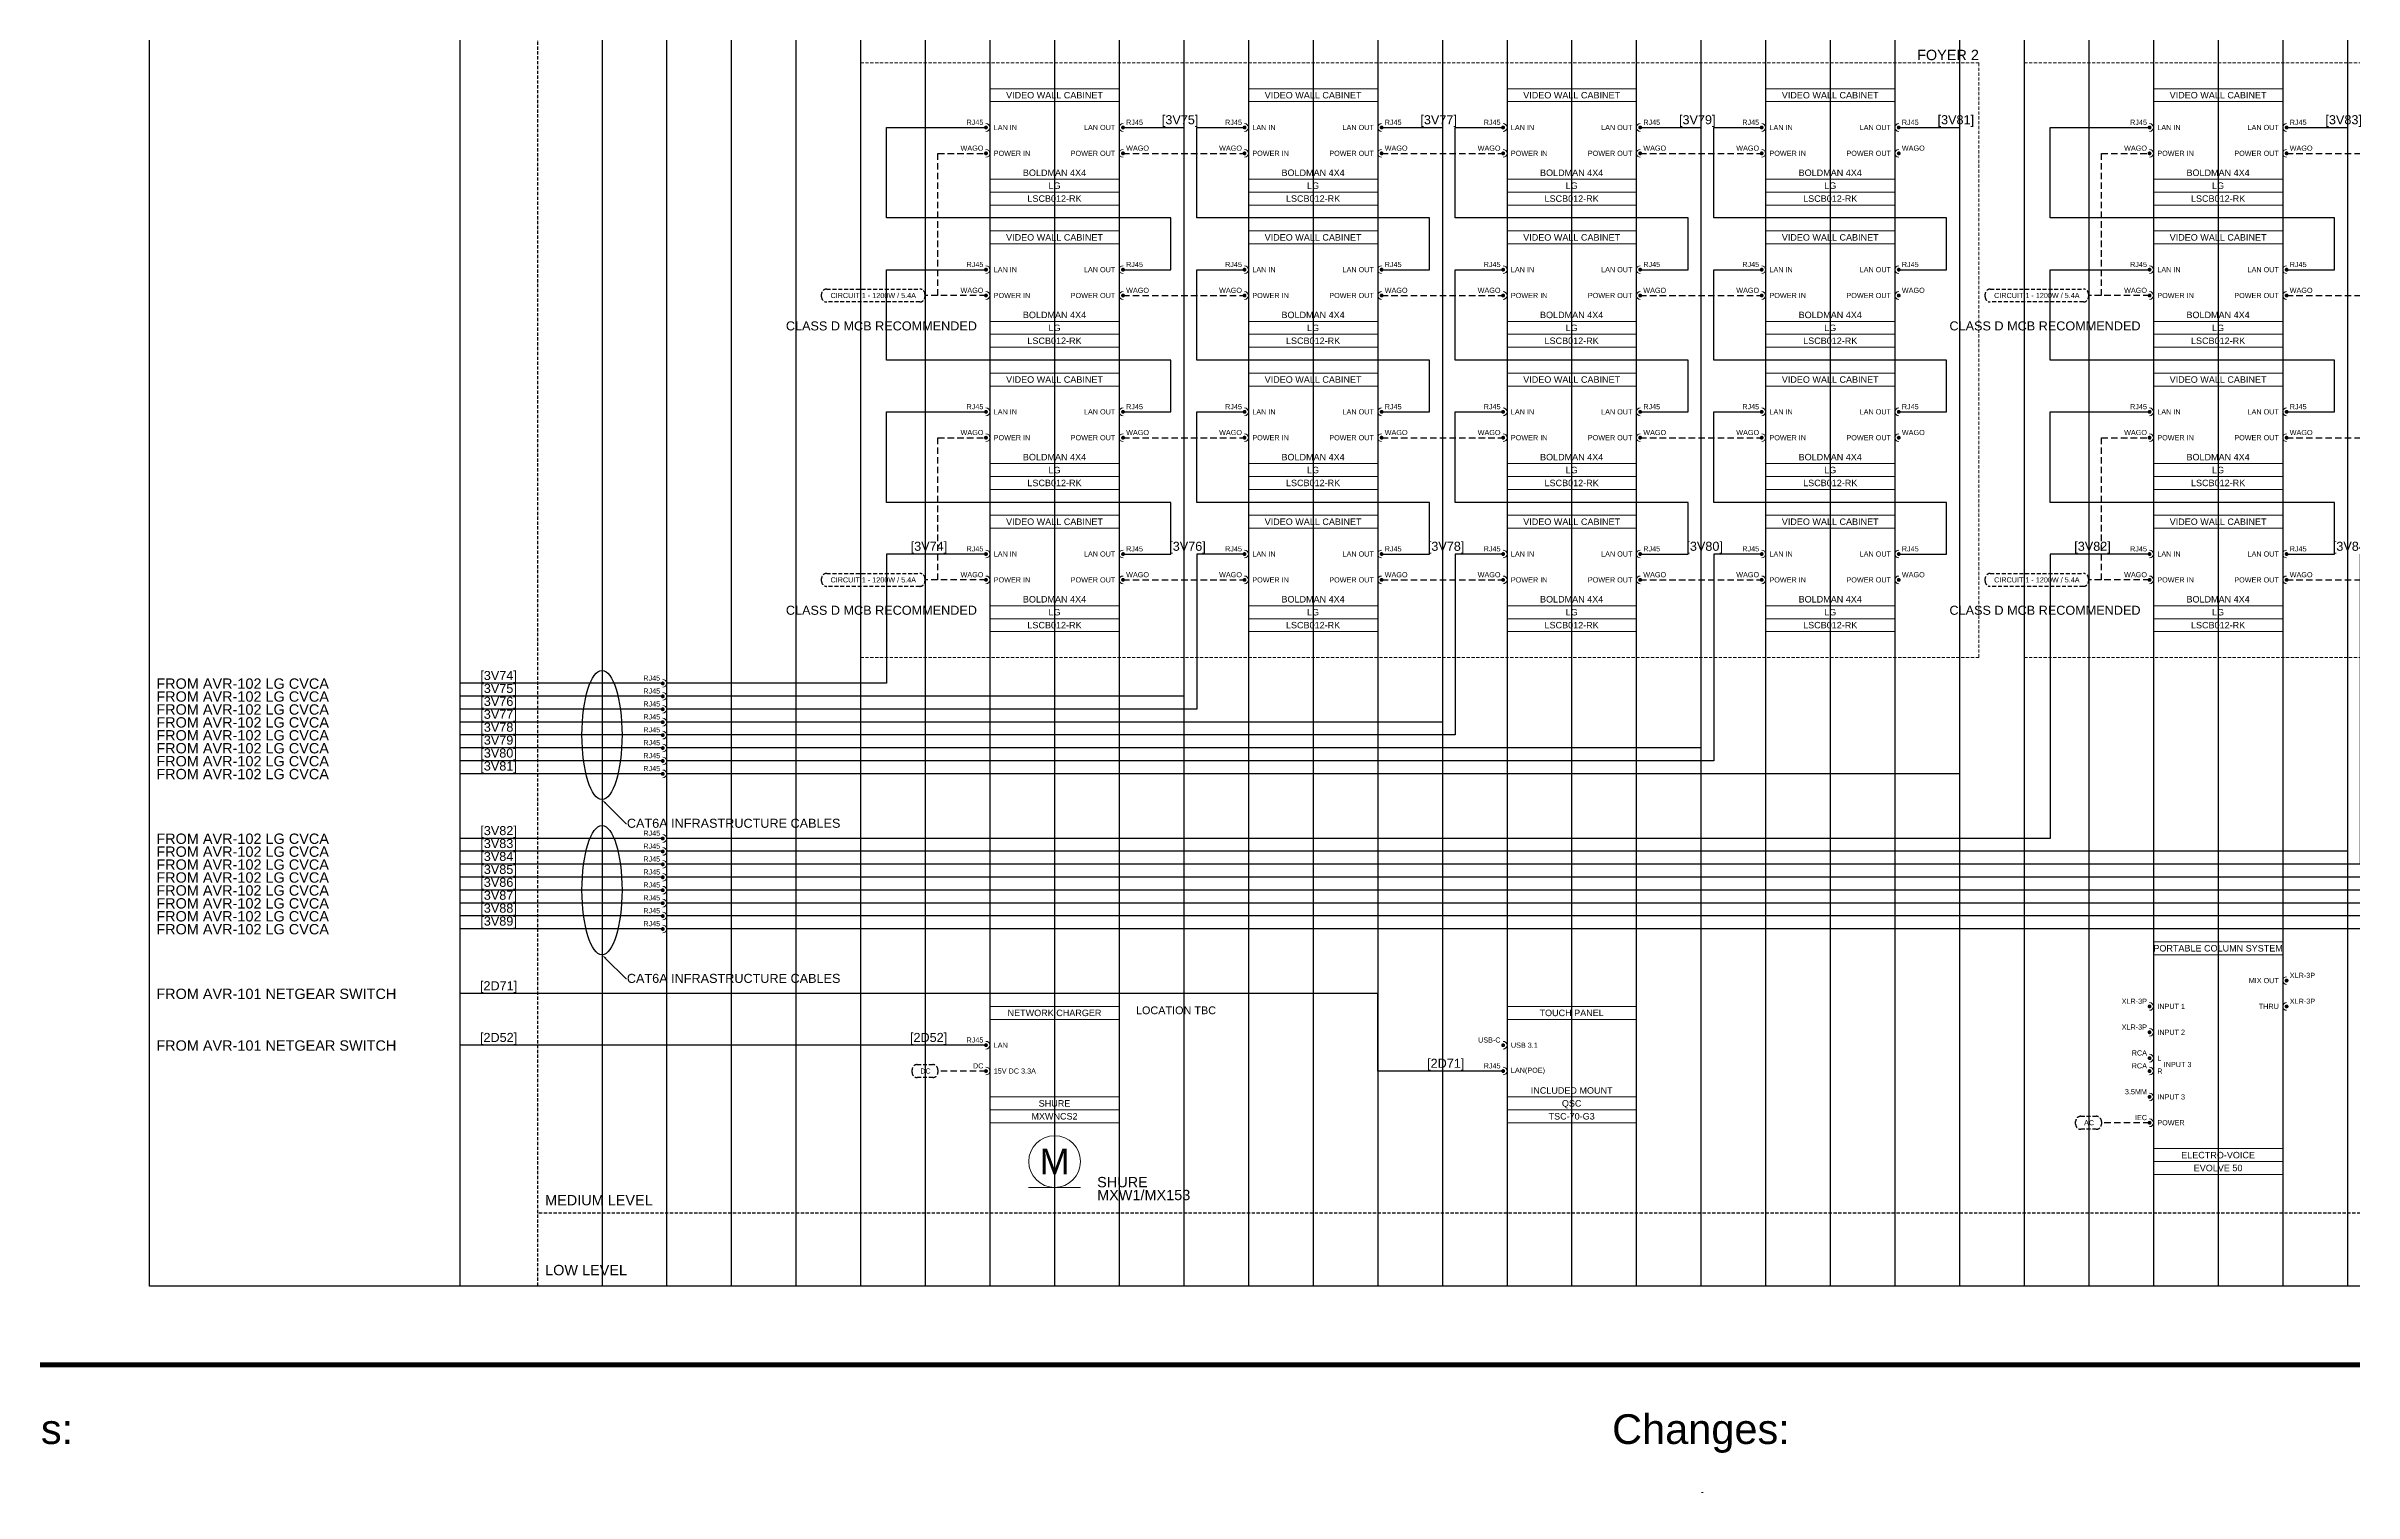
# Model space of a CAD drawing. Header units: millimetres. Extents: x -71336 to -35435, y -26189 to 22712.
# Drawn here: x -42906 to -42014, y -5992 to -5432 of the extents above; entities that cross this region are included whole.
import ezdxf
from ezdxf import colors
from ezdxf.entities.mleader import LeaderData, LeaderLine
from ezdxf.enums import TextEntityAlignment as Align
from ezdxf.lldxf.tags import DXFTag
from ezdxf.math import Vec2, Vec3

# ---------------------------------------------------------------- set-up
doc = ezdxf.new("R2018")
doc.units = ezdxf.units.MM
doc.linetypes.add('DASHED', pattern=[0.75, 0.5, -0.25])
doc.linetypes.add('DASHED2', pattern=[0.375, 0.25, -0.125])
for name, color, linetype in [('SC - 3 Core Flex', 7, 'DASHED'), ('SC - Cat - Green - Data', 84, 'Continuous'), ('SC - Cat - Green - Data - DANTE', 84, 'DANTE'), ('SC - Cat - Red - AV', 1, 'Continuous'), ('SC - Text', 7, 'Continuous'), ('Text', 7, 'Continuous')]:
    doc.layers.add(name, color=color, linetype=linetype)
doc.layers.add('SC - Equipment', color=7, linetype='Continuous', lineweight=13)
doc.layers.add('SC - Titlesheet - Model', color=250, linetype='Continuous', plot=False)
doc.layers.add('SC - Xlines', color=252, linetype='Continuous', plot=False)
doc.styles.add('ARIAL', font='arial.ttf')
doc.styles.add('CALIBRI', font='calibri.ttf')
doc.styles.get("Standard").update_dxf_attribs({"font": 'arial.ttf', "height": 35})
tags = doc.linetypes.add('DANTE', pattern='A,3.745209,-0.071128,["DANTE",ARIAL,S=0.5,R=0,X=0,Y=-0.25],-2.454793,3.728871', length=10.000001).pattern_tags.tags
tags[6] = DXFTag(74, 10)

# ---------------------------------------------------------------- blocks, each defined once
blk = doc.blocks.new('*U189')
at = {"layer": 'SC - Titlesheet - Model', "color": 6, "ltscale": 5, "const_width": 1}
blk.add_lwpolyline([(-365.5, -287), (365.5, -287), (365.5, 287), (-365.5, 287)], close=True, dxfattribs=at)
at = {"ltscale": 5, "style": 'ARIAL'}
blk.add_text('Additions:', height=6, dxfattribs=at).set_placement((-365.5, -297), align=Align.TOP_LEFT)
blk.add_text('Changes:', height=6, dxfattribs=at).set_placement((0, -297), align=Align.TOP_CENTER)
at = {"layer": 'SC - Titlesheet - Model', "color": 5, "lineweight": 30, "ltscale": 5, "flags": 104}
blk.add_attdef('ADDITIONS', text='', height=5, dxfattribs=at).set_placement((-365.5, -312), align=Align.TOP_LEFT)
blk.add_attdef('CHANGES', text='', height=5, dxfattribs=at).set_placement((0, -312), align=Align.TOP_CENTER)
blk.add_attdef('OMISSIONS', text='', height=5, dxfattribs=at).set_placement((365.5, -312), align=Align.TOP_RIGHT)
blk = doc.blocks.new('LG LSCB012-RK - SCHEMATIC')
at = {"layer": 'SC - Equipment'}
for p, q in [((-25, 0), (25, 0)), ((-25, -45), (-25, 0)), ((25, 0), (25, -45)), ((25, -5), (-25, -5)), ((25, -35), (-25, -35)), ((25, -35), (-25, -35)), ((25, -40), (-25, -40)), ((25, -40), (-25, -40)), ((25, -40), (-25, -40)), ((25, -45), (-25, -45))]:
    blk.add_line(p, q, dxfattribs=at)
at = {"layer": 'SC - Equipment', "const_width": 0.7}
for points in [[(-26.1, -15, 1), (-26.9, -15, 1)], [(26.1, -15, -1), (26.9, -15, -1)], [(-26.1, -25, 1), (-26.9, -25, 1)], [(26.1, -25, -1), (26.9, -25, -1)]]:
    blk.add_lwpolyline(points, format="xyb", close=True, dxfattribs=at)
at = {"layer": 'SC - Equipment'}
for centre, start, end in [((-26.5, -15), 270, 90), ((26.5, -15), 90, 270), ((-26.5, -25), 270, 90), ((26.5, -25), 90, 270)]:
    blk.add_arc(centre, 1.5, start, end, dxfattribs=at)
at = {"ltscale": 5}
for tag, p in [('DESCRIPTION', (0, -2.5)), ('BRACKET', (0, -32.5)), ('MODEL', (0, -42.5)), ('MAKE', (0, -37.5))]:
    blk.add_attdef(tag, text='', height=2.5, dxfattribs=at).set_placement(p, align=Align.MIDDLE_CENTER)
at = {"ltscale": 5, "flags": 1}
for tag, p in [('ROOM_TYPE', (45, -5)), ('LOCATION', (45, -10)), ('RACK_EQUIPMENT_(Y/N)', (45, -15)), ('POE(WATT)', (45, -35)), ('IP_(Y/N)', (45, -30)), ('AMP(@240V)', (45, -40)), ('WATT', (45, -45)), ('WEIGHT(KG)', (45, -55)), ('BTU/H', (45, -50)), ('TRANSFORMER_TAPS', (45, -60))]:
    blk.add_attdef(tag, p, '', height=2.5, dxfattribs=at)
at = {"layer": 'SC - Equipment', "ltscale": 5, "char_height": 2}
for s, insert, width, attachment_point in [('RJ45', (-27.5, -13), 5.7736, 6), ('LAN IN', (-23.5, -15), 23.5, 4), ('LAN OUT', (23.5, -15), 23.5, 6), ('RJ45', (27.7, -13), 3.7458, 4), ('WAGO', (-27.5, -23), 5.7736, 6), ('POWER IN', (-23.5, -25), 23.5, 4), ('POWER OUT', (23.5, -25), 23.5, 6), ('WAGO', (27.7, -23), 3.7458, 4)]:
    blk.add_mtext(s, dxfattribs=dict(at, insert=insert, width=width, attachment_point=attachment_point))
blk = doc.blocks.new('SHURE MXWNCS2 - SCHEMATIC')
at = {"layer": 'SC - Equipment'}
for p, q in [((-25, 0), (25, 0)), ((-25, -45), (-25, 0)), ((25, 0), (25, -45)), ((25, -5), (-25, -5)), ((25, -35), (-25, -35)), ((25, -35), (-25, -35)), ((25, -40), (-25, -40)), ((25, -40), (-25, -40)), ((25, -40), (-25, -40)), ((25, -45), (-25, -45))]:
    blk.add_line(p, q, dxfattribs=at)
at = {"layer": 'SC - Equipment', "const_width": 0.7}
for points in [[(-26.1, -15, 1), (-26.9, -15, 1)], [(-26.1, -25, 1), (-26.9, -25, 1)]]:
    blk.add_lwpolyline(points, format="xyb", close=True, dxfattribs=at)
at = {"layer": 'SC - Equipment'}
for centre in [(-26.5, -15), (-26.5, -25)]:
    blk.add_arc(centre, 1.5, 270, 90, dxfattribs=at)
at = {"ltscale": 5}
for tag, p in [('DESCRIPTION', (0, -2.5)), ('MODEL', (0, -42.5)), ('MAKE', (0, -37.5))]:
    blk.add_attdef(tag, text='', height=2.5, dxfattribs=at).set_placement(p, align=Align.MIDDLE_CENTER)
at = {"ltscale": 5, "flags": 1}
for tag, p in [('ROOM_TYPE', (45, -5)), ('LOCATION', (45, -10)), ('RACK_EQUIPMENT_(Y/N)', (45, -15)), ('POE(WATT)', (45, -35)), ('IP_(Y/N)', (45, -30)), ('AMP(@240V)', (45, -40)), ('WATT', (45, -45)), ('WEIGHT(KG)', (45, -55)), ('BTU/H', (45, -50)), ('TRANSFORMER_TAPS', (45, -60))]:
    blk.add_attdef(tag, p, '', height=2.5, dxfattribs=at)
blk.add_attdef('BRACKET', text='', height=2.5, dxfattribs=at).set_placement((0, -32.5), align=Align.MIDDLE_CENTER)
at = {"layer": 'SC - Equipment', "ltscale": 5, "char_height": 2}
for s, insert, width, attachment_point in [('RJ45', (-27.5, -13), 5.7736, 6), ('LAN', (-23.5, -15), 23.5, 4), ('DC', (-27.5, -23), 5.7736, 6), ('15V DC 3.3A', (-23.5, -25), 23.5, 4)]:
    blk.add_mtext(s, dxfattribs=dict(at, insert=insert, width=width, attachment_point=attachment_point))
blk = doc.blocks.new('QSC TSC-70-G3 - SCHEMATIC')
at = {"layer": 'SC - Equipment'}
for p, q in [((-25, 0), (25, 0)), ((-25, -45), (-25, 0)), ((25, 0), (25, -45)), ((25, -5), (-25, -5)), ((25, -35), (-25, -35)), ((25, -35), (-25, -35)), ((25, -40), (-25, -40)), ((25, -40), (-25, -40)), ((25, -40), (-25, -40)), ((25, -45), (-25, -45))]:
    blk.add_line(p, q, dxfattribs=at)
at = {"layer": 'SC - Equipment', "const_width": 0.7}
for points in [[(-26.1, -15, 1), (-26.9, -15, 1)], [(-26.1, -25, 1), (-26.9, -25, 1)]]:
    blk.add_lwpolyline(points, format="xyb", close=True, dxfattribs=at)
at = {"layer": 'SC - Equipment'}
for centre in [(-26.5, -15), (-26.5, -25)]:
    blk.add_arc(centre, 1.5, 270, 90, dxfattribs=at)
at = {"ltscale": 5}
for tag, p in [('DESCRIPTION', (0, -2.5)), ('BRACKET', (0, -32.5)), ('MODEL', (0, -42.5)), ('MAKE', (0, -37.5))]:
    blk.add_attdef(tag, text='', height=2.5, dxfattribs=at).set_placement(p, align=Align.MIDDLE_CENTER)
at = {"ltscale": 5, "flags": 1}
for tag, p in [('ROOM_TYPE', (45, -5)), ('LOCATION', (45, -10)), ('RACK_EQUIPMENT_(Y/N)', (45, -15)), ('POE(WATT)', (45, -35)), ('IP_(Y/N)', (45, -30)), ('AMP(@240V)', (45, -40)), ('WATT', (45, -45)), ('WEIGHT(KG)', (45, -55)), ('BTU/H', (45, -50)), ('TRANSFORMER_TAPS', (45, -60))]:
    blk.add_attdef(tag, p, '', height=2.5, dxfattribs=at)
at = {"layer": 'SC - Equipment', "ltscale": 5, "char_height": 2}
for s, insert, width, attachment_point in [('USB-C', (-27.5, -13), 5.7736, 6), ('USB 3.1', (-23.5, -15), 47.6216, 4), ('RJ45', (-27.5, -23), 5.7736, 6), ('LAN(POE) ', (-23.5, -25), 47.6216, 4)]:
    blk.add_mtext(s, dxfattribs=dict(at, insert=insert, width=width, attachment_point=attachment_point))
blk = doc.blocks.new('EV EVOLVE 50 - SCHEMATIC')
at = {"layer": 'SC - Equipment'}
for p, q in [((-25, 0), (25, 0)), ((-25, -90), (-25, 0)), ((25, 0), (25, -90)), ((25, -5), (-25, -5)), ((25, -80), (-25, -80)), ((25, -80), (-25, -80)), ((25, -85), (-25, -85)), ((25, -85), (-25, -85)), ((25, -85), (-25, -85)), ((25, -90), (-25, -90))]:
    blk.add_line(p, q, dxfattribs=at)
at = {"layer": 'SC - Equipment', "const_width": 0.7}
for points in [[(26.1, -15, -1), (26.9, -15, -1)], [(-26.1, -25, 1), (-26.9, -25, 1)], [(26.1, -25, -1), (26.9, -25, -1)], [(-26.1, -35, 1), (-26.9, -35, 1)], [(-26.1, -45, 1), (-26.9, -45, 1)], [(-26.1, -50, 1), (-26.9, -50, 1)], [(-26.1, -60, 1), (-26.9, -60, 1)], [(-26.1, -70, 1), (-26.9, -70, 1)]]:
    blk.add_lwpolyline(points, format="xyb", close=True, dxfattribs=at)
at = {"layer": 'SC - Equipment'}
for centre, start, end in [((26.5, -15), 90, 270), ((-26.5, -25), 270, 90), ((26.5, -25), 90, 270), ((-26.5, -35), 270, 90), ((-26.5, -45), 270, 90), ((-26.5, -50), 270, 90), ((-26.5, -60), 270, 90), ((-26.5, -70), 270, 90)]:
    blk.add_arc(centre, 1.5, start, end, dxfattribs=at)
at = {"ltscale": 5}
for tag, p in [('DESCRIPTION', (0, -2.5)), ('MODEL', (0, -87.5)), ('MAKE', (0, -82.5))]:
    blk.add_attdef(tag, text='', height=2.5, dxfattribs=at).set_placement(p, align=Align.MIDDLE_CENTER)
at = {"ltscale": 5, "flags": 1}
for tag, p in [('ROOM_TYPE', (45, -5)), ('LOCATION', (45, -10)), ('RACK_EQUIPMENT_(Y/N)', (45, -15)), ('POE(WATT)', (45, -35)), ('IP_(Y/N)', (45, -30)), ('AMP(@240V)', (45, -40)), ('WATT', (45, -45)), ('WEIGHT(KG)', (45, -55)), ('BTU/H', (45, -50)), ('TRANSFORMER_TAPS', (45, -60))]:
    blk.add_attdef(tag, p, '', height=2.5, dxfattribs=at)
blk.add_attdef('BRACKET', text='', height=2.5, dxfattribs=at).set_placement((0, -77.5), align=Align.MIDDLE_CENTER)
at = {"layer": 'SC - Equipment', "ltscale": 5, "char_height": 2}
for s, insert, width, attachment_point in [('MIX OUT', (23.5, -15), 23.5, 6), ('XLR-3P', (27.72, -13), 7.1748, 4), ('XLR-3P', (-27.5, -23), 5.7736, 6), ('INPUT 1', (-23.5, -25), 23.5, 4), ('THRU', (23.5, -25), 23.5, 6), ('XLR-3P', (27.72, -23), 7.1748, 4), ('XLR-3P', (-27.5, -33), 5.7736, 6), ('INPUT 2', (-23.5, -35), 23.5, 4), ('RCA', (-27.5, -43), 5.7736, 6), ('L', (-23.5, -45), 23.5, 4), ('RCA', (-27.5, -48), 5.7736, 6), ('R', (-23.5, -50), 23.5, 4), ('INPUT 3', (-21, -47.48), 21, 4), ('3.5MM', (-27.5, -58), 5.7736, 6), ('INPUT 3', (-23.5, -60), 23.5, 4), ('IEC', (-27.5, -68), 5.7736, 6), ('POWER', (-23.5, -70), 23.5, 4)]:
    blk.add_mtext(s, dxfattribs=dict(at, insert=insert, width=width, attachment_point=attachment_point))
blk = doc.blocks.new('SHURE MXW1 MX153 - SCHEMATIC')
at = {"layer": 'SC - Equipment'}
blk.add_line((10, 0), (-10, 0), dxfattribs=at)
blk.add_circle((0.05, 10), 10, dxfattribs=at)
at = {"ltscale": 5, "style": 'CALIBRI', "flags": 1}
for tag, p in [('LOCATION', (34.66, 54.58)), ('ROOM_TYPE', (34.66, 59.58)), ('RACK_EQUIPMENT_(Y/N)', (34.66, 49.58)), ('IP_(Y/N)', (34.66, 44.58)), ('AMP(@240V)', (34.66, 34.58)), ('POE(WATT)', (34.66, 39.58)), ('WATT', (34.66, 29.58)), ('BTU/H', (34.66, 24.58)), ('WEIGHT(KG)', (34.66, 19.58)), ('DESCRIPTION', (34.66, 14.58))]:
    blk.add_attdef(tag, p, '', height=2.5, dxfattribs=at)
blk.add_attdef('BRACKET', text='', height=2.5, dxfattribs=at).set_placement((-0.01, -1.5), align=Align.MIDDLE_CENTER)
at = {"layer": 'SC - Equipment', "insert": (0.05, 10), "char_height": 10, "attachment_point": 5}
blk.add_mtext_dynamic_manual_height_columns('M', width=4.1437, gutter_width=150, heights=[0], dxfattribs=at)
at = {"layer": 'SC - Equipment'}
for tag, p in [('MAKE', (16.49, 0.05)), ('MODEL', (16.49, -4.95))]:
    blk.add_attdef(tag, p, '', height=4, dxfattribs=at)

msp = doc.modelspace()

# ---------------------------------------------------------------- linework, layer by layer
at = {"color": 30, "linetype": 'DASHED2', "ltscale": 5}
msp.add_line((-42716.283, -4973.25), (-42716.288, -5912.147), dxfattribs=at)
at = {"color": 31, "linetype": 'DASHED2', "ltscale": 5}
msp.add_line((-41666.283, -5883.968), (-42716.283, -5883.968), dxfattribs=at)
at = {"layer": 'SC - 3 Core Flex', "ltscale": 5}
for points in [[(-42561.38, -5528.968), (-42561.38, -5473.979), (-42542.782, -5473.968)], [(-42489.783, -5473.968), (-42442.783, -5473.968)], [(-42389.783, -5473.968), (-42342.783, -5473.968)], [(-42289.783, -5473.968), (-42242.783, -5473.968)], [(-42111.38, -5528.968), (-42111.38, -5473.979), (-42092.783, -5473.968)], [(-42039.783, -5473.968), (-41992.783, -5473.968)], [(-42542.782, -5528.968), (-42566.282, -5528.968)], [(-42489.783, -5528.968), (-42442.783, -5528.968)], [(-42389.783, -5528.968), (-42342.783, -5528.968)], [(-42289.783, -5528.968), (-42242.783, -5528.968)], [(-42092.783, -5528.968), (-42116.283, -5528.968)], [(-42039.783, -5528.968), (-41992.783, -5528.968)], [(-42561.38, -5638.968), (-42561.38, -5583.979), (-42542.782, -5583.968)], [(-42489.783, -5583.968), (-42442.783, -5583.968)], [(-42389.783, -5583.968), (-42342.783, -5583.968)], [(-42289.783, -5583.968), (-42242.783, -5583.968)], [(-42111.38, -5638.968), (-42111.38, -5583.979), (-42092.783, -5583.968)], [(-42039.783, -5583.968), (-41992.783, -5583.968)], [(-42542.782, -5638.968), (-42566.282, -5638.968)], [(-42489.783, -5638.968), (-42442.783, -5638.968)], [(-42389.783, -5638.968), (-42342.783, -5638.968)], [(-42289.783, -5638.968), (-42242.783, -5638.968)], [(-42092.783, -5638.968), (-42116.283, -5638.968)], [(-42039.783, -5638.968), (-41992.783, -5638.968)], [(-42542.783, -5828.968), (-42561.38, -5828.968)], [(-42092.782, -5848.968), (-42111.38, -5848.968)]]:
    msp.add_lwpolyline(points, dxfattribs=at)
at = {"layer": 'SC - 3 Core Flex', "ltscale": 3}
for points in [[(-42604.38, -5526.468), (-42568.38, -5526.468, -0.4142136), (-42566.38, -5528.468), (-42566.38, -5529.468, -0.4142136), (-42568.38, -5531.468), (-42604.38, -5531.468, -0.4142136), (-42606.38, -5529.468), (-42606.38, -5528.468, -0.4142136)], [(-42154.38, -5526.468), (-42118.38, -5526.468, -0.4142136), (-42116.38, -5528.468), (-42116.38, -5529.468, -0.4142136), (-42118.38, -5531.468), (-42154.38, -5531.468, -0.4142136), (-42156.38, -5529.468), (-42156.38, -5528.468, -0.4142136)], [(-42604.38, -5636.468), (-42568.38, -5636.468, -0.4142136), (-42566.38, -5638.468), (-42566.38, -5639.468, -0.4142136), (-42568.38, -5641.468), (-42604.38, -5641.468, -0.4142136), (-42606.38, -5639.468), (-42606.38, -5638.468, -0.4142136)], [(-42154.38, -5636.468), (-42118.38, -5636.468, -0.4142136), (-42116.38, -5638.468), (-42116.38, -5639.468, -0.4142136), (-42118.38, -5641.468), (-42154.38, -5641.468, -0.4142136), (-42156.38, -5639.468), (-42156.38, -5638.468, -0.4142136)], [(-42569.38, -5826.468), (-42563.38, -5826.468, -0.4142136), (-42561.38, -5828.468), (-42561.38, -5829.468, -0.4142136), (-42563.38, -5831.468), (-42569.38, -5831.468, -0.4142136), (-42571.38, -5829.468), (-42571.38, -5828.468, -0.4142136)], [(-42119.38, -5846.468), (-42113.38, -5846.468, -0.4142136), (-42111.38, -5848.468), (-42111.38, -5849.468, -0.4142136), (-42113.38, -5851.468), (-42119.38, -5851.468, -0.4142136), (-42121.38, -5849.468), (-42121.38, -5848.468, -0.4142136)]]:
    msp.add_lwpolyline(points, format="xyb", close=True, dxfattribs=at)
at = {"layer": 'SC - Cat - Green - Data', "ltscale": 5}
for points in [[(-42667.782, -5678.968), (-42746.283, -5678.968)], [(-42667.782, -5683.968), (-42746.283, -5683.968)], [(-42667.782, -5688.968), (-42746.283, -5688.968)], [(-42667.782, -5693.968), (-42746.283, -5693.968)], [(-42667.782, -5698.968), (-42746.283, -5698.968)], [(-42667.782, -5703.968), (-42746.283, -5703.968)], [(-42667.782, -5708.968), (-42746.283, -5708.968)], [(-42667.782, -5713.968), (-42746.283, -5713.968)], [(-42667.782, -5738.968), (-42746.283, -5738.968)], [(-42667.782, -5743.968), (-42746.283, -5743.968)], [(-42667.782, -5748.968), (-42746.283, -5748.968)], [(-42667.782, -5753.968), (-42746.283, -5753.968)], [(-42667.782, -5758.968), (-42746.283, -5758.968)], [(-42667.782, -5763.968), (-42746.283, -5763.968)], [(-42667.782, -5768.968), (-42746.283, -5768.968)], [(-42667.782, -5773.968), (-42746.283, -5773.968)], [(-42342.783, -5828.968), (-42391.283, -5828.968), (-42391.283, -5798.968), (-42746.283, -5798.968)]]:
    msp.add_lwpolyline(points, dxfattribs=at)
at = {"layer": 'SC - Cat - Green - Data - DANTE', "ltscale": 5}
msp.add_lwpolyline([(-42542.783, -5818.968), (-42746.283, -5818.968)], dxfattribs=at)
at = {"layer": 'SC - Cat - Red - AV', "ltscale": 5}
for points in [[(-42489.783, -5463.968), (-42466.283, -5463.968), (-42466.283, -5683.968), (-42666.283, -5683.968)], [(-42389.783, -5463.968), (-42366.283, -5463.968), (-42366.283, -5693.968), (-42666.283, -5693.968)], [(-42289.783, -5463.968), (-42266.283, -5463.968), (-42266.283, -5703.968), (-42666.283, -5703.968)], [(-42189.783, -5463.968), (-42166.283, -5463.968), (-42166.283, -5713.968), (-42666.283, -5713.968)], [(-42039.783, -5463.968), (-42016.283, -5463.968), (-42016.283, -5743.968), (-42666.283, -5743.968)], [(-41939.783, -5463.968), (-41916.283, -5463.968), (-41916.283, -5753.968), (-42666.283, -5753.968)], [(-41839.783, -5463.968), (-41816.283, -5463.968), (-41816.283, -5763.968), (-42666.283, -5763.968)], [(-41739.783, -5463.968), (-41716.283, -5463.968), (-41716.283, -5773.968), (-42666.283, -5773.968)], [(-42489.783, -5518.968), (-42471.283, -5518.968), (-42471.283, -5498.968), (-42581.283, -5498.968), (-42581.283, -5463.968), (-42542.783, -5463.968)], [(-42389.783, -5518.968), (-42371.283, -5518.968), (-42371.283, -5498.968), (-42461.283, -5498.968), (-42461.283, -5463.968), (-42442.783, -5463.968)], [(-42289.783, -5518.968), (-42271.283, -5518.968), (-42271.283, -5498.968), (-42361.283, -5498.968), (-42361.283, -5463.968), (-42342.783, -5463.968)], [(-42189.783, -5518.968), (-42171.283, -5518.968), (-42171.283, -5498.968), (-42261.283, -5498.968), (-42261.283, -5463.968), (-42242.783, -5463.968)], [(-42039.783, -5518.968), (-42021.283, -5518.968), (-42021.283, -5498.968), (-42131.283, -5498.968), (-42131.283, -5463.968), (-42092.783, -5463.968)], [(-42489.783, -5573.968), (-42471.283, -5573.968), (-42471.283, -5553.968), (-42581.283, -5553.968), (-42581.283, -5518.968), (-42542.783, -5518.968)], [(-42389.783, -5573.968), (-42371.283, -5573.968), (-42371.283, -5553.968), (-42461.283, -5553.968), (-42461.283, -5518.968), (-42442.783, -5518.968)], [(-42289.783, -5573.968), (-42271.283, -5573.968), (-42271.283, -5553.968), (-42361.283, -5553.968), (-42361.283, -5518.968), (-42342.783, -5518.968)], [(-42189.783, -5573.968), (-42171.283, -5573.968), (-42171.283, -5553.968), (-42261.283, -5553.968), (-42261.283, -5518.968), (-42242.783, -5518.968)], [(-42039.783, -5573.968), (-42021.283, -5573.968), (-42021.283, -5553.968), (-42131.283, -5553.968), (-42131.283, -5518.968), (-42092.783, -5518.968)], [(-42489.783, -5628.968), (-42471.283, -5628.968), (-42471.283, -5608.968), (-42581.283, -5608.968), (-42581.283, -5573.968), (-42542.783, -5573.968)], [(-42389.783, -5628.968), (-42371.283, -5628.968), (-42371.283, -5608.968), (-42461.283, -5608.968), (-42461.283, -5573.968), (-42442.783, -5573.968)], [(-42289.783, -5628.968), (-42271.283, -5628.968), (-42271.283, -5608.968), (-42361.283, -5608.968), (-42361.283, -5573.968), (-42342.783, -5573.968)], [(-42189.783, -5628.968), (-42171.283, -5628.968), (-42171.283, -5608.968), (-42261.283, -5608.968), (-42261.283, -5573.968), (-42242.783, -5573.968)], [(-42039.783, -5628.968), (-42021.283, -5628.968), (-42021.283, -5608.968), (-42131.283, -5608.968), (-42131.283, -5573.968), (-42092.783, -5573.968)], [(-42542.783, -5628.968), (-42581.283, -5628.968), (-42581.283, -5678.968), (-42666.283, -5678.968)], [(-42442.783, -5628.968), (-42461.283, -5628.968), (-42461.283, -5688.968), (-42666.283, -5688.968)], [(-42342.783, -5628.968), (-42361.283, -5628.968), (-42361.283, -5698.968), (-42666.283, -5698.968)], [(-42242.783, -5628.968), (-42261.283, -5628.968), (-42261.283, -5708.968), (-42666.283, -5708.968)], [(-42092.783, -5628.968), (-42131.283, -5628.968), (-42131.283, -5738.968), (-42666.283, -5738.968)], [(-41992.783, -5628.968), (-42011.283, -5628.968), (-42011.283, -5748.968), (-42666.283, -5748.968)], [(-41892.783, -5628.968), (-41911.283, -5628.968), (-41911.283, -5758.968), (-42666.283, -5758.968)], [(-41792.783, -5628.968), (-41811.283, -5628.968), (-41811.283, -5768.968), (-42666.283, -5768.968)]]:
    msp.add_lwpolyline(points, dxfattribs=at)
at = {"layer": 'SC - Equipment', "color": 251, "linetype": 'DASHED2', "ltscale": 5, "true_color": 0x636466}
for points in [[(-42158.782, -5438.968), (-42591.282, -5438.968), (-42591.283, -5668.968), (-42158.782, -5668.968)], [(-41708.782, -5438.968), (-42141.282, -5438.968), (-42141.283, -5668.968), (-41708.782, -5668.968)]]:
    msp.add_lwpolyline(points, close=True, dxfattribs=at)
at = {"layer": 'SC - Equipment', "const_width": 0.7}
for points in [[(-42667.382, -5679.01, 1), (-42668.182, -5679.01, 1)], [(-42667.382, -5684.01, 1), (-42668.182, -5684.01, 1)], [(-42667.382, -5689.01, 1), (-42668.182, -5689.01, 1)], [(-42667.382, -5694.01, 1), (-42668.182, -5694.01, 1)], [(-42667.382, -5699.011, 1), (-42668.182, -5699.011, 1)], [(-42667.382, -5704.01, 1), (-42668.182, -5704.01, 1)], [(-42667.382, -5709.01, 1), (-42668.182, -5709.01, 1)], [(-42667.382, -5714.01, 1), (-42668.182, -5714.01, 1)], [(-42667.382, -5739.01, 1), (-42668.182, -5739.01, 1)], [(-42667.382, -5744.01, 1), (-42668.182, -5744.01, 1)], [(-42667.382, -5749.01, 1), (-42668.182, -5749.01, 1)], [(-42667.382, -5754.01, 1), (-42668.182, -5754.01, 1)], [(-42667.382, -5759.011, 1), (-42668.182, -5759.011, 1)], [(-42667.382, -5764.01, 1), (-42668.182, -5764.01, 1)], [(-42667.382, -5769.01, 1), (-42668.182, -5769.01, 1)], [(-42667.382, -5774.01, 1), (-42668.182, -5774.01, 1)]]:
    msp.add_lwpolyline(points, format="xyb", close=True, dxfattribs=at)
at = {"layer": 'SC - Equipment'}
for centre in [(-42667.782, -5679.01), (-42667.782, -5684.01), (-42667.782, -5689.01), (-42667.782, -5694.01), (-42667.782, -5699.011), (-42667.782, -5704.01), (-42667.782, -5709.01), (-42667.782, -5714.01), (-42667.782, -5739.01), (-42667.782, -5744.01), (-42667.782, -5749.01), (-42667.782, -5754.01), (-42667.782, -5759.011), (-42667.782, -5764.01), (-42667.782, -5769.01), (-42667.782, -5774.01)]:
    msp.add_arc(centre, 1.5, 270, 90, dxfattribs=at)
at = {"layer": 'SC - Text'}
for centre in [(-42691.282, -5698.968), (-42691.282, -5758.968)]:
    msp.add_ellipse(centre, major_axis=(0, -25.004), ratio=0.3098211, dxfattribs=at)
at = {"layer": 'SC - Xlines', "ltscale": 5, "transparency": 33554687}
msp.add_lwpolyline([(-42866.283, -4973.25), (-41666.283, -4973.256), (-41666.283, -5912.153), (-42866.283, -5912.146)], close=True, dxfattribs=at)
at = {"layer": 'SC - Xlines', "ltscale": 5}
for points in [[(-42746.283, -4973.253), (-42746.283, -5912.151)], [(-42666.283, -4973.253), (-42666.283, -5912.151)], [(-42616.283, -4973.253), (-42616.283, -5912.151)], [(-42566.283, -4973.253), (-42566.283, -5912.151)], [(-42516.283, -4973.253), (-42516.283, -5912.151)], [(-42466.283, -4973.253), (-42466.283, -5912.151)], [(-42416.283, -4973.253), (-42416.283, -5912.151)], [(-42366.283, -4973.253), (-42366.283, -5912.151)], [(-42316.283, -4973.253), (-42316.283, -5912.151)], [(-42266.283, -4973.253), (-42266.283, -5912.151)], [(-42216.283, -4973.253), (-42216.283, -5912.151)], [(-42166.283, -4973.253), (-42166.283, -5912.151)], [(-42116.283, -4973.253), (-42116.283, -5912.151)], [(-42066.283, -4973.253), (-42066.283, -5912.151)], [(-42016.283, -4973.253), (-42016.283, -5912.151)]]:
    msp.add_lwpolyline(points, dxfattribs=at)
at = {"layer": 'SC - Xlines', "color": 250, "ltscale": 5}
for points in [[(-42691.283, -4973.255), (-42691.283, -5912.151)], [(-42641.283, -4973.255), (-42641.283, -5912.151)], [(-42591.283, -4973.255), (-42591.283, -5912.151)], [(-42541.283, -4973.255), (-42541.283, -5912.151)], [(-42491.283, -4973.255), (-42491.283, -5912.151)], [(-42441.283, -4973.255), (-42441.283, -5912.151)], [(-42391.283, -4973.255), (-42391.283, -5912.151)], [(-42341.283, -4973.255), (-42341.283, -5912.151)], [(-42291.283, -4973.255), (-42291.283, -5912.151)], [(-42241.283, -4973.255), (-42241.283, -5912.151)], [(-42191.283, -4973.255), (-42191.283, -5912.151)], [(-42141.283, -4973.255), (-42141.283, -5912.151)], [(-42091.283, -4973.255), (-42091.283, -5912.151)], [(-42041.283, -4973.255), (-42041.283, -5912.151)]]:
    msp.add_lwpolyline(points, dxfattribs=at)

# ---------------------------------------------------------------- block references
ref = msp.add_blockref('*U189', (-42266.283, -5392.917), dxfattribs=dict(xscale=1.915184678522737, yscale=1.915184678522737, zscale=1.915184678522737))
lines = msp.add_mtext('-', dxfattribs={"layer": 'SC - Titlesheet - Model', "color": 5, "ltscale": 5, "insert": (-42266.283, -5990.454), "char_height": 2.5, "attachment_point": 1})
ref.add_attrib('CHANGES', '', (-42266.283, -5990.454), dxfattribs={"flags": 104}).embed_mtext(lines)
at = {"ltscale": 5}
for name, p, values in [('LG LSCB012-RK - SCHEMATIC', (-42516.283, -5448.968), {'DESCRIPTION': 'VIDEO WALL CABINET', 'MAKE': 'LG', 'MODEL': 'LSCB012-RK', 'BRACKET': 'BOLDMAN 4X4'}), ('LG LSCB012-RK - SCHEMATIC', (-42416.283, -5448.968), {'DESCRIPTION': 'VIDEO WALL CABINET', 'MAKE': 'LG', 'MODEL': 'LSCB012-RK', 'BRACKET': 'BOLDMAN 4X4'}), ('LG LSCB012-RK - SCHEMATIC', (-42316.283, -5448.968), {'DESCRIPTION': 'VIDEO WALL CABINET', 'MAKE': 'LG', 'MODEL': 'LSCB012-RK', 'BRACKET': 'BOLDMAN 4X4'}), ('LG LSCB012-RK - SCHEMATIC', (-42216.283, -5448.968), {'DESCRIPTION': 'VIDEO WALL CABINET', 'MAKE': 'LG', 'MODEL': 'LSCB012-RK', 'BRACKET': 'BOLDMAN 4X4'}), ('LG LSCB012-RK - SCHEMATIC', (-42066.283, -5448.968), {'DESCRIPTION': 'VIDEO WALL CABINET', 'MAKE': 'LG', 'MODEL': 'LSCB012-RK', 'BRACKET': 'BOLDMAN 4X4'}), ('LG LSCB012-RK - SCHEMATIC', (-42516.283, -5503.968), {'DESCRIPTION': 'VIDEO WALL CABINET', 'MAKE': 'LG', 'MODEL': 'LSCB012-RK', 'BRACKET': 'BOLDMAN 4X4'}), ('LG LSCB012-RK - SCHEMATIC', (-42416.283, -5503.968), {'DESCRIPTION': 'VIDEO WALL CABINET', 'MAKE': 'LG', 'MODEL': 'LSCB012-RK', 'BRACKET': 'BOLDMAN 4X4'}), ('LG LSCB012-RK - SCHEMATIC', (-42316.283, -5503.968), {'DESCRIPTION': 'VIDEO WALL CABINET', 'MAKE': 'LG', 'MODEL': 'LSCB012-RK', 'BRACKET': 'BOLDMAN 4X4'}), ('LG LSCB012-RK - SCHEMATIC', (-42216.283, -5503.968), {'DESCRIPTION': 'VIDEO WALL CABINET', 'MAKE': 'LG', 'MODEL': 'LSCB012-RK', 'BRACKET': 'BOLDMAN 4X4'}), ('LG LSCB012-RK - SCHEMATIC', (-42066.283, -5503.968), {'DESCRIPTION': 'VIDEO WALL CABINET', 'MAKE': 'LG', 'MODEL': 'LSCB012-RK', 'BRACKET': 'BOLDMAN 4X4'}), ('LG LSCB012-RK - SCHEMATIC', (-42516.283, -5558.968), {'DESCRIPTION': 'VIDEO WALL CABINET', 'MAKE': 'LG', 'MODEL': 'LSCB012-RK', 'BRACKET': 'BOLDMAN 4X4'}), ('LG LSCB012-RK - SCHEMATIC', (-42416.283, -5558.968), {'DESCRIPTION': 'VIDEO WALL CABINET', 'MAKE': 'LG', 'MODEL': 'LSCB012-RK', 'BRACKET': 'BOLDMAN 4X4'}), ('LG LSCB012-RK - SCHEMATIC', (-42316.283, -5558.968), {'DESCRIPTION': 'VIDEO WALL CABINET', 'MAKE': 'LG', 'MODEL': 'LSCB012-RK', 'BRACKET': 'BOLDMAN 4X4'}), ('LG LSCB012-RK - SCHEMATIC', (-42216.283, -5558.968), {'DESCRIPTION': 'VIDEO WALL CABINET', 'MAKE': 'LG', 'MODEL': 'LSCB012-RK', 'BRACKET': 'BOLDMAN 4X4'}), ('LG LSCB012-RK - SCHEMATIC', (-42066.283, -5558.968), {'DESCRIPTION': 'VIDEO WALL CABINET', 'MAKE': 'LG', 'MODEL': 'LSCB012-RK', 'BRACKET': 'BOLDMAN 4X4'}), ('LG LSCB012-RK - SCHEMATIC', (-42516.283, -5613.968), {'DESCRIPTION': 'VIDEO WALL CABINET', 'MAKE': 'LG', 'MODEL': 'LSCB012-RK', 'BRACKET': 'BOLDMAN 4X4'}), ('LG LSCB012-RK - SCHEMATIC', (-42416.283, -5613.968), {'DESCRIPTION': 'VIDEO WALL CABINET', 'MAKE': 'LG', 'MODEL': 'LSCB012-RK', 'BRACKET': 'BOLDMAN 4X4'}), ('LG LSCB012-RK - SCHEMATIC', (-42316.283, -5613.968), {'DESCRIPTION': 'VIDEO WALL CABINET', 'MAKE': 'LG', 'MODEL': 'LSCB012-RK', 'BRACKET': 'BOLDMAN 4X4'}), ('LG LSCB012-RK - SCHEMATIC', (-42216.283, -5613.968), {'DESCRIPTION': 'VIDEO WALL CABINET', 'MAKE': 'LG', 'MODEL': 'LSCB012-RK', 'BRACKET': 'BOLDMAN 4X4'}), ('LG LSCB012-RK - SCHEMATIC', (-42066.283, -5613.968), {'DESCRIPTION': 'VIDEO WALL CABINET', 'MAKE': 'LG', 'MODEL': 'LSCB012-RK', 'BRACKET': 'BOLDMAN 4X4'}), ('EV EVOLVE 50 - SCHEMATIC', (-42066.283, -5778.968), {'DESCRIPTION': 'PORTABLE COLUMN SYSTEM', 'MAKE': 'ELECTRO-VOICE', 'MODEL': 'EVOLVE 50'}), ('SHURE MXWNCS2 - SCHEMATIC', (-42516.283, -5803.968), {'DESCRIPTION': 'NETWORK CHARGER', 'MAKE': 'SHURE', 'MODEL': 'MXWNCS2'}), ('QSC TSC-70-G3 - SCHEMATIC', (-42316.283, -5803.968), {'DESCRIPTION': 'TOUCH PANEL', 'MAKE': 'QSC', 'MODEL': 'TSC-70-G3', 'BRACKET': 'INCLUDED MOUNT'}), ('SHURE MXW1 MX153 - SCHEMATIC', (-42516.283, -5873.967), {'MAKE': 'SHURE', 'MODEL': 'MXW1/MX153'})]:
    msp.add_blockref(name, p, dxfattribs=at).add_auto_attribs(values)

# ---------------------------------------------------------------- texts
at = {"layer": 'SC - Equipment', "color": 251, "linetype": 'DASHED2', "ltscale": 5, "true_color": 0x636466, "insert": (-42158.782, -5437.968), "char_height": 4, "attachment_point": 9, "style": 'ARIAL'}
msp.add_mtext('FOYER 2', dxfattribs=at)
at = {"layer": 'SC - Equipment', "ltscale": 5, "char_height": 2, "width": 5.77361, "attachment_point": 6}
for insert in [(-42668.782, -5676.968), (-42668.782, -5681.968), (-42668.782, -5686.968), (-42668.782, -5691.968), (-42668.782, -5696.968), (-42668.782, -5701.968), (-42668.782, -5706.968), (-42668.782, -5711.968), (-42668.782, -5736.968), (-42668.782, -5741.968), (-42668.782, -5746.968), (-42668.782, -5751.968), (-42668.782, -5756.968), (-42668.782, -5761.968), (-42668.782, -5766.968), (-42668.782, -5771.968)]:
    msp.add_mtext('RJ45', dxfattribs=dict(at, insert=insert))
at = {"layer": 'SC - Text'}
for s, insert, char_height, width, attachment_point in [('[3V75]', (-42474.783, -5463.768), 3.5, 15.57197, 7), ('[3V77]', (-42374.783, -5463.768), 3.5, 15.57197, 7), ('[3V79]', (-42274.783, -5463.768), 3.5, 15.57197, 7), ('[3V81]', (-42174.783, -5463.768), 3.5, 15.57197, 7), ('[3V83]', (-42024.783, -5463.768), 3.5, 15.57197, 7), ('CLASS D MCB RECOMMENDED', (-42546.282, -5538.967), 3.5, 134.02561, 3), ('CLASS D MCB RECOMMENDED', (-42096.283, -5538.967), 3.5, 134.02561, 3), ('[3V74]', (-42557.783, -5628.768), 3.5, 14.6761, 9), ('[3V76]', (-42457.783, -5628.768), 3.5, 14.6761, 9), ('[3V78]', (-42357.783, -5628.768), 3.5, 14.6761, 9), ('[3V80]', (-42257.783, -5628.768), 3.5, 14.6761, 9), ('[3V82]', (-42107.783, -5628.768), 3.5, 14.6761, 9), ('[3V84]', (-42007.783, -5628.768), 3.5, 14.6761, 9), ('CLASS D MCB RECOMMENDED', (-42546.282, -5648.968), 3.5, 134.02561, 3), ('CLASS D MCB RECOMMENDED', (-42096.283, -5648.968), 3.5, 134.02561, 3), ('[3V74]', (-42731.287, -5678.759), 3.5, 11.27729, 8), ('FROM AVR-102 LG CVCA', (-42863.639, -5679.117), 4, 131.69073, 4), ('FROM AVR-102 LG CVCA', (-42863.639, -5684.117), 4, 131.69073, 4), ('[3V76]', (-42731.288, -5688.759), 3.5, 11.27729, 8), ('[3V75]', (-42731.287, -5683.759), 3.5, 11.27729, 8), ('FROM AVR-102 LG CVCA', (-42863.639, -5689.117), 4, 131.69073, 4), ('FROM AVR-102 LG CVCA', (-42863.639, -5694.117), 4, 131.69073, 4), ('[3V77]', (-42731.288, -5693.759), 3.5, 11.27729, 8), ('FROM AVR-102 LG CVCA', (-42863.639, -5699.117), 4, 131.69073, 4), ('FROM AVR-102 LG CVCA', (-42863.639, -5704.117), 4, 131.69073, 4), ('[3V78]', (-42731.287, -5698.759), 3.5, 11.27729, 8), ('[3V79]', (-42731.287, -5703.759), 3.5, 11.27729, 8), ('FROM AVR-102 LG CVCA', (-42863.639, -5709.117), 4, 131.69073, 4), ('[3V81]', (-42731.288, -5713.759), 3.5, 11.27729, 8), ('[3V80]', (-42731.287, -5708.759), 3.5, 11.27729, 8), ('FROM AVR-102 LG CVCA', (-42863.639, -5714.117), 4, 131.69073, 4), ('FROM AVR-102 LG CVCA', (-42863.639, -5739.117), 4, 131.69073, 4), ('[3V82]', (-42731.288, -5738.759), 3.5, 11.27729, 8), ('FROM AVR-102 LG CVCA', (-42863.639, -5744.117), 4, 131.69073, 4), ('FROM AVR-102 LG CVCA', (-42863.639, -5749.117), 4, 131.69073, 4), ('[3V83]', (-42731.288, -5743.759), 3.5, 11.27729, 8), ('[3V84]', (-42731.288, -5748.759), 3.5, 11.27729, 8), ('FROM AVR-102 LG CVCA', (-42863.639, -5754.117), 4, 131.69073, 4), ('[3V85]', (-42731.288, -5753.759), 3.5, 11.27729, 8), ('[3V86]', (-42731.289, -5758.759), 3.5, 11.27729, 8), ('FROM AVR-102 LG CVCA', (-42863.639, -5759.117), 4, 131.69073, 4), ('FROM AVR-102 LG CVCA', (-42863.639, -5764.117), 4, 131.69073, 4), ('[3V87]', (-42731.289, -5763.759), 3.5, 11.27729, 8), ('[3V88]', (-42731.288, -5768.759), 3.5, 11.27729, 8), ('FROM AVR-102 LG CVCA', (-42863.639, -5769.117), 4, 131.69073, 4), ('FROM AVR-102 LG CVCA', (-42863.639, -5774.117), 4, 131.69073, 4), ('[3V89]', (-42731.288, -5773.759), 3.5, 11.27729, 8), ('FROM AVR-101 NETGEAR SWITCH', (-42863.639, -5799.117), 4, 131.69073, 4), ('[2D71]', (-42731.289, -5798.768), 3.5, 12.99494, 8), ('FROM AVR-101 NETGEAR SWITCH', (-42863.639, -5819.117), 4, 131.69073, 4), ('[2D52]', (-42731.289, -5818.768), 3.5, 12.99494, 8), ('[2D52]', (-42557.783, -5818.768), 3.5, 14.6761, 9), ('[2D71]', (-42357.783, -5828.768), 3.5, 14.6761, 9)]:
    msp.add_mtext(s, dxfattribs=dict(at, insert=insert, char_height=char_height, width=width, attachment_point=attachment_point))
at = {"layer": 'SC - Text', "color": 1, "insert": (-42484.783, -5803.968), "char_height": 3, "width": 134.02561, "attachment_point": 1}
msp.add_mtext('LOCATION TBC', dxfattribs=at)
at = {"layer": 'SC - Text', "char_height": 4, "attachment_point": 7, "style": 'ARIAL'}
for s, insert in [('MEDIUM LEVEL', (-42713.283, -5880.968)), ('LOW LEVEL', (-42713.284, -5908.008))]:
    msp.add_mtext(s, dxfattribs=dict(at, insert=insert))
at = {"layer": 'Text', "char_height": 2, "width": 143.97126, "attachment_point": 5}
for s, insert in [('CIRCUIT 1 - 1200W / 5.4A', (-42586.38, -5528.968)), ('CIRCUIT 1 - 1200W / 5.4A', (-42136.38, -5528.968)), ('CIRCUIT 1 - 1200W / 5.4A', (-42586.38, -5638.968)), ('CIRCUIT 1 - 1200W / 5.4A', (-42136.38, -5638.968)), ('DC', (-42566.18, -5828.968)), ('AC', (-42116.18, -5848.968))]:
    msp.add_mtext(s, dxfattribs=dict(at, insert=insert))

# ---------------------------------------------------------------- leaders
at = {"layer": 'SC - Text'}
ml = msp.add_multileader_mtext('Standard', dxfattribs=at)
ml.set_content('CAT6A INFRASTRUCTURE CABLES', color=256)
ml.set_leader_properties()
ml.build(insert=Vec2(0, 0))
ml.multileader.update_dxf_attribs({"dogleg_length": 0.36, "arrow_head_size": 2})
ctx = ml.context
ctx.base_point, ctx.char_height, ctx.arrow_head_size, ctx.landing_gap_size, ctx.plane_origin = Vec3(-42681.748, -5733.146), 3.5, 2, 0.09, Vec3(-42691.283, -5723.972)
notes = []
notes.append((ctx, [(0, (1, 1, 0), (-42682.108, -5733.146), (1, 0), 0.36, [(0, [(-42691.283, -5723.972)], 0, [])])]))
ctx.mtext.insert, ctx.mtext.flow_direction = Vec3(-42681.658, -5731.366), 5
ml = msp.add_multileader_mtext('Standard', dxfattribs=at)
ml.set_content('CAT6A INFRASTRUCTURE CABLES', color=256)
ml.set_leader_properties()
ml.build(insert=Vec2(0, 0))
ml.multileader.update_dxf_attribs({"dogleg_length": 0.36, "arrow_head_size": 2})
ctx = ml.context
ctx.base_point, ctx.char_height, ctx.arrow_head_size, ctx.landing_gap_size, ctx.plane_origin = Vec3(-42681.748, -5793.146), 3.5, 2, 0.09, Vec3(-42691.283, -5793.972)
notes.append((ctx, [(0, (1, 1, 0), (-42682.108, -5793.146), (1, 0), 0.36, [(0, [(-42691.283, -5783.972)], 0, [])])]))
ctx.mtext.insert, ctx.mtext.flow_direction = Vec3(-42681.658, -5791.366), 5
for ctx, leaders in notes:
    for number, flags, end, landing, length, lines in leaders:
        leader = LeaderData()
        leader.index, (leader.has_last_leader_line, leader.has_dogleg_vector, leader.attachment_direction) = number, flags
        leader.last_leader_point, leader.dogleg_vector, leader.dogleg_length = Vec3(end), Vec3(landing), length
        for number, points, colour, breaks in lines:
            line = LeaderLine()
            line.index, line.vertices, line.color, line.breaks = number, Vec3.list(points), colors.encode_raw_color(colour), breaks
            leader.lines.append(line)
        ctx.leaders.append(leader)

doc.saveas('drawing.dxf')
